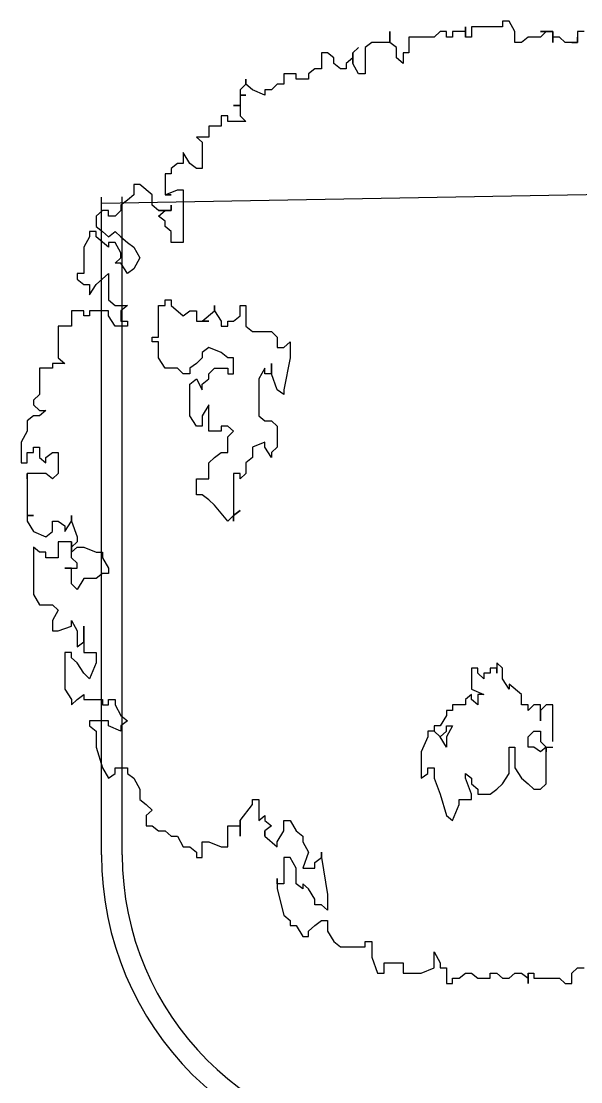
# Model space of a CAD drawing. Extents: x -30 to 1202, y 231 to 898.
# Drawn here: x 387.3 to 390, y 435.97 to 441.08 of the extents above; entities that cross this region are included whole.
import ezdxf

# ---------------------------------------------------------------- set-up
doc = ezdxf.new("R2010")
doc.units = 0
doc.header["$LTSCALE"] = 0.04
doc.layers.get('0').update_dxf_attribs({"linetype": 'CONTINUOUS'})
for name, color, linetype in [('0.1', 1, 'CONTINUOUS'), ('CONTORXXNP----00', 255, 'CONTINUOUS'), ('PISO', 1, 'CONTINUOUS')]:
    doc.layers.add(name, color=color, linetype=linetype)
doc.styles.get("Standard").update_dxf_attribs({"font": 'romans.shx'})

# ---------------------------------------------------------------- blocks, each defined once
blk = doc.blocks.new('ARB3')
at = {"color": 0}
for p, q in [((-0.487, 0.0745), (-0.487, 0.0676)), ((-0.487, 0.0676), (-0.4754, 0.0676)), ((-0.4754, 0.0676), (-0.4812, 0.0676)), ((-0.4812, 0.0676), (-0.4754, 0.0676)), ((-0.4754, 0.0676), (-0.4754, 0.0615)), ((-0.4754, 0.0615), (-0.4754, 0.0676)), ((-0.4754, 0.0676), (-0.4754, 0.0546)), ((0.5025, 0.0676), (0.5025, 0.0745)), ((0.5083, 0.0615), (0.5025, 0.0676)), ((0.5193, 0.0615), (0.5083, 0.0615)), ((0.5193, 0.0546), (0.5193, 0.0615)), ((-0.4754, 0.0546), (-0.4812, 0.0484)), ((-0.4812, 0.0484), (-0.4812, 0.0415)), ((0.5135, 0.0484), (0.5193, 0.0546)), ((0.5135, 0.0215), (0.5135, 0.0484)), ((-0.4754, 0.0415), (-0.487, 0.0415)), ((-0.487, 0.0415), (-0.487, 0.0284)), ((-0.487, 0.0284), (-0.487, 0.0346)), ((-0.487, 0.0346), (-0.4812, 0.0284)), ((-0.4812, 0.0415), (-0.4754, 0.0415)), ((0.2635, 0.0415), (0.2248, 0.0415)), ((0.2248, 0.0415), (0.2248, 0.0346)), ((0.2248, 0.0346), (0.2306, 0.0284)), ((0.2635, 0.0284), (0.2693, 0.0346)), ((0.2693, 0.0346), (0.2693, 0.0415)), ((0.3081, 0.0346), (0.2693, 0.0346)), ((0.2693, 0.0346), (0.2745, 0.0284)), ((0.2693, 0.0346), (0.2745, 0.0346)), ((0.2745, 0.0346), (0.2693, 0.0346)), ((0.3139, 0.0284), (0.3081, 0.0346)), ((-0.4812, 0.0284), (-0.4812, 0.0153)), ((0.2416, 0.0284), (0.2248, 0.0284)), ((0.2248, 0.0284), (0.2248, 0.0215)), ((0.2306, 0.0284), (0.2416, 0.0284)), ((0.2525, 0.0215), (0.2525, 0.0284)), ((0.2525, 0.0284), (0.2635, 0.0284)), ((0.2745, 0.0284), (0.2693, 0.0215)), ((0.3139, 0.0215), (0.3139, 0.0284)), ((-0.4812, 0.0153), (-0.4754, 0.0084)), ((0.2248, 0.0215), (0.2306, 0.0153)), ((0.2306, 0.0153), (0.2248, 0.0153)), ((0.2248, 0.0153), (0.2248, 0.0084)), ((0.2584, 0.0153), (0.2525, 0.0215)), ((0.2693, 0.0153), (0.2584, 0.0153)), ((0.2693, 0.0215), (0.2693, 0.0153)), ((0.3023, 0.0084), (0.3081, 0.0153)), ((0.3081, 0.0153), (0.3139, 0.0215)), ((0.5083, 0.0153), (0.5083, 0.0215)), ((0.5083, 0.0215), (0.5135, 0.0215)), ((0.5083, 0.0084), (0.5135, 0.0153)), ((0.5193, 0.0153), (0.5083, 0.0153)), ((0.5135, 0.0153), (0.5193, 0.0153)), ((-0.487, 0.0015), (-0.498, -0.0047)), ((-0.4754, 0.0015), (-0.487, 0.0015)), ((-0.4754, 0.0084), (-0.4754, 0.0015)), ((0.2138, 0.0084), (0.2028, -0.0047)), ((0.2248, 0.0084), (0.2138, 0.0084)), ((0.2693, -0.0047), (0.2693, 0.0015)), ((0.2693, 0.0015), (0.2913, 0.0015)), ((0.2913, 0.0015), (0.3023, 0.0084)), ((0.5083, 0.0015), (0.5083, 0.0084)), ((0.5135, -0.0047), (0.5083, 0.0015)), ((0.208, -0.0047), (0.197, -0.0116)), ((0.2028, -0.0047), (0.208, -0.0047)), ((0.2971, -0.0047), (0.2693, -0.0047)), ((0.3081, -0.0116), (0.2971, -0.0047)), ((0.5135, -0.0116), (0.5135, -0.0047)), ((0.186, -0.0116), (0.1802, -0.0177)), ((0.1802, -0.0177), (0.1912, -0.0177)), ((0.197, -0.0116), (0.186, -0.0116)), ((0.1912, -0.0177), (0.186, -0.0177)), ((0.186, -0.0177), (0.186, -0.0247)), ((0.3139, -0.0177), (0.3081, -0.0116)), ((0.3191, -0.0247), (0.3139, -0.0177)), ((0.5083, -0.0177), (0.5135, -0.0116)), ((0.5083, -0.0247), (0.5083, -0.0177)), ((0.186, -0.0247), (0.1912, -0.0247)), ((0.1912, -0.0247), (0.1912, -0.0316)), ((0.1912, -0.0316), (0.197, -0.0316)), ((0.197, -0.0316), (0.1912, -0.0377)), ((0.208, -0.0446), (0.2138, -0.0316)), ((0.2138, -0.0316), (0.2138, -0.0377)), ((0.3191, -0.0377), (0.3191, -0.0247)), ((0.5135, -0.0247), (0.5083, -0.0247)), ((0.5135, -0.0377), (0.5135, -0.0247)), ((-0.4922, -0.0446), (-0.4812, -0.0446)), ((-0.4812, -0.0446), (-0.4812, -0.0508)), ((0.1912, -0.0377), (0.186, -0.0377)), ((0.186, -0.0377), (0.186, -0.0446)), ((0.186, -0.0446), (0.208, -0.0446)), ((0.2138, -0.0377), (0.2248, -0.0377)), ((0.219, -0.0446), (0.2138, -0.0446)), ((0.2138, -0.0446), (0.219, -0.0508)), ((0.2248, -0.0377), (0.219, -0.0446)), ((0.2971, -0.0508), (0.3023, -0.0446)), ((0.3191, -0.0446), (0.3023, -0.0508)), ((0.3023, -0.0446), (0.3081, -0.0446)), ((0.3081, -0.0446), (0.3139, -0.0377)), ((0.3139, -0.0377), (0.3191, -0.0377)), ((0.3249, -0.0446), (0.3191, -0.0446)), ((0.3249, -0.0577), (0.3249, -0.0446)), ((0.5083, -0.0446), (0.5135, -0.0377)), ((0.5083, -0.0508), (0.5083, -0.0446)), ((-0.4812, -0.0508), (-0.4922, -0.0508)), ((-0.4922, -0.0508), (-0.487, -0.0508)), ((-0.487, -0.0508), (-0.487, -0.0646)), ((0.219, -0.0508), (0.2248, -0.0508)), ((0.2248, -0.0508), (0.2248, -0.0646)), ((0.3023, -0.0508), (0.2971, -0.0508)), ((0.5135, -0.0577), (0.5083, -0.0508)), ((-0.487, -0.0646), (-0.4812, -0.0646)), ((-0.4812, -0.0646), (-0.4812, -0.0708)), ((0.2248, -0.0646), (0.2306, -0.0646)), ((0.2306, -0.0646), (0.2306, -0.0708)), ((0.2467, -0.0708), (0.2467, -0.0646)), ((0.2467, -0.0646), (0.2584, -0.0708)), ((0.3301, -0.0577), (0.3249, -0.0577)), ((0.3468, -0.0646), (0.3301, -0.0577)), ((0.3417, -0.0708), (0.3468, -0.0646)), ((0.5135, -0.0646), (0.5135, -0.0577)), ((0.5193, -0.0646), (0.5135, -0.0646)), ((0.5193, -0.0708), (0.5193, -0.0646)), ((-0.4812, -0.0708), (-0.487, -0.0708)), ((-0.487, -0.0708), (-0.487, -0.0777)), ((-0.487, -0.0777), (-0.4812, -0.0839)), ((0.2306, -0.0708), (0.2358, -0.0708)), ((0.2358, -0.0708), (0.2467, -0.0777)), ((0.2525, -0.0708), (0.2467, -0.0708)), ((0.2467, -0.0777), (0.2467, -0.0839)), ((0.2584, -0.0777), (0.2525, -0.0708)), ((0.2525, -0.0839), (0.2584, -0.0777)), ((0.2584, -0.0777), (0.2525, -0.0839)), ((0.2584, -0.0708), (0.2693, -0.0708)), ((0.2693, -0.0708), (0.2584, -0.0777)), ((0.3023, -0.0839), (0.3191, -0.0777)), ((0.3191, -0.0777), (0.3417, -0.0708)), ((0.4857, -0.0839), (0.4973, -0.0777)), ((0.4973, -0.0777), (0.5025, -0.0777)), ((0.5025, -0.0777), (0.5025, -0.0708)), ((0.5025, -0.0708), (0.5193, -0.0708)), ((-0.4812, -0.0839), (-0.4812, -0.1108)), ((0.2467, -0.0839), (0.2525, -0.0839)), ((0.2525, -0.0839), (0.2525, -0.0908)), ((0.2913, -0.0908), (0.2913, -0.0839)), ((0.2913, -0.0839), (0.3023, -0.0839)), ((0.5025, -0.0839), (0.4857, -0.0839)), ((0.5083, -0.0977), (0.5025, -0.0839)), ((0.2525, -0.0908), (0.2584, -0.0908)), ((0.2584, -0.0908), (0.2745, -0.0977)), ((0.2745, -0.0977), (0.3023, -0.0977)), ((0.2971, -0.0908), (0.2913, -0.0908)), ((0.3023, -0.0977), (0.2971, -0.0908)), ((0.5083, -0.1169), (0.5083, -0.0977)), ((-0.4812, -0.1108), (-0.4644, -0.1108)), ((-0.4644, -0.1108), (-0.4644, -0.1169)), ((-0.4644, -0.1169), (-0.4534, -0.1169)), ((-0.4534, -0.1169), (-0.4592, -0.1238)), ((0.4973, -0.1369), (0.4973, -0.1169)), ((0.4973, -0.1169), (0.5083, -0.1169)), ((-0.4754, -0.1308), (-0.487, -0.1308)), ((-0.487, -0.1308), (-0.4754, -0.1308)), ((-0.4702, -0.1238), (-0.4754, -0.1308)), ((-0.4754, -0.1308), (-0.4754, -0.15)), ((-0.4592, -0.1238), (-0.4702, -0.1238)), ((0.4915, -0.15), (0.5083, -0.1438)), ((0.5083, -0.1369), (0.4973, -0.1369)), ((0.5083, -0.1438), (0.5083, -0.1369)), ((-0.4754, -0.15), (-0.4702, -0.1569)), ((-0.4702, -0.1569), (-0.4424, -0.1569)), ((-0.4424, -0.1569), (-0.4424, -0.1638)), ((0.4747, -0.1569), (0.4747, -0.15)), ((0.4747, -0.15), (0.4915, -0.15)), ((0.4805, -0.1569), (0.4747, -0.1569)), ((0.4805, -0.1831), (0.4805, -0.1569)), ((-0.4644, -0.17), (-0.4702, -0.1638)), ((-0.4702, -0.1638), (-0.4644, -0.17)), ((-0.4424, -0.1638), (-0.4534, -0.17)), ((-0.4534, -0.17), (-0.4644, -0.17)), ((-0.4644, -0.17), (-0.4592, -0.17)), ((-0.4592, -0.17), (-0.4534, -0.1769)), ((-0.4534, -0.1769), (-0.4476, -0.1769)), ((-0.4476, -0.1769), (-0.4476, -0.1831)), ((-0.4592, -0.19), (-0.4644, -0.1969)), ((-0.4534, -0.19), (-0.4592, -0.19)), ((-0.4476, -0.1831), (-0.4534, -0.19)), ((0.4638, -0.1969), (0.4747, -0.19)), ((0.4747, -0.19), (0.4805, -0.1831)), ((-0.4644, -0.1969), (-0.4644, -0.2031)), ((0.3862, -0.2031), (0.425, -0.1969)), ((0.425, -0.1969), (0.4418, -0.1969)), ((0.4418, -0.1969), (0.436, -0.2031)), ((0.4528, -0.2031), (0.4528, -0.1969)), ((0.4528, -0.1969), (0.4638, -0.1969)), ((-0.4644, -0.2031), (-0.4476, -0.2031)), ((-0.4476, -0.2031), (-0.4476, -0.21)), ((-0.4476, -0.21), (-0.4424, -0.2169)), ((0.3862, -0.2031), (0.3804, -0.2031)), ((0.3804, -0.2031), (0.3862, -0.2031)), ((0.3914, -0.21), (0.3862, -0.2031)), ((0.3972, -0.21), (0.3914, -0.21)), ((0.3972, -0.223), (0.3972, -0.21)), ((0.4302, -0.21), (0.4192, -0.2169)), ((0.436, -0.21), (0.4302, -0.21)), ((0.436, -0.2031), (0.436, -0.21)), ((0.4579, -0.21), (0.4528, -0.2031)), ((0.4638, -0.2169), (0.4579, -0.21)), ((-0.4424, -0.2169), (-0.4366, -0.2169)), ((-0.4366, -0.2169), (-0.4366, -0.23)), ((0.3578, -0.23), (0.3636, -0.223)), ((0.3636, -0.223), (0.3695, -0.223)), ((0.3695, -0.223), (0.3804, -0.2169)), ((0.3804, -0.2169), (0.3972, -0.223)), ((0.4192, -0.2169), (0.414, -0.223)), ((0.414, -0.223), (0.4192, -0.223)), ((0.4192, -0.223), (0.414, -0.23)), ((0.4579, -0.23), (0.4696, -0.223)), ((0.4696, -0.2169), (0.4638, -0.2169)), ((0.4696, -0.223), (0.4696, -0.2169)), ((-0.4366, -0.23), (-0.4424, -0.23)), ((-0.4424, -0.23), (-0.4424, -0.243)), ((0.3468, -0.2361), (0.3578, -0.23)), ((0.3972, -0.23), (0.3862, -0.2361)), ((0.414, -0.23), (0.3972, -0.23)), ((0.4579, -0.2361), (0.4579, -0.23)), ((-0.4424, -0.243), (-0.4315, -0.243)), ((-0.4315, -0.243), (-0.4315, -0.25)), ((-0.1531, -0.243), (-0.1589, -0.2361)), ((-0.1589, -0.2361), (-0.1421, -0.2361)), ((-0.1531, -0.25), (-0.1531, -0.243)), ((-0.1421, -0.2361), (-0.1085, -0.243)), ((-0.1085, -0.243), (-0.1033, -0.243)), ((-0.1033, -0.243), (-0.1085, -0.25)), ((0.3468, -0.243), (0.3468, -0.2361)), ((0.3578, -0.243), (0.3468, -0.243)), ((0.3695, -0.25), (0.3578, -0.243)), ((0.3862, -0.2361), (0.3862, -0.243)), ((0.3862, -0.243), (0.414, -0.243)), ((0.414, -0.243), (0.414, -0.25)), ((0.4192, -0.25), (0.447, -0.243)), ((0.447, -0.243), (0.4528, -0.2361)), ((0.4528, -0.2361), (0.4579, -0.2361)), ((-0.4315, -0.25), (-0.4256, -0.2561)), ((-0.4256, -0.2561), (-0.4256, -0.263)), ((-0.1699, -0.2561), (-0.1641, -0.25)), ((-0.1699, -0.2761), (-0.1699, -0.2561)), ((-0.1641, -0.25), (-0.1531, -0.25)), ((-0.1253, -0.2561), (-0.1363, -0.2561)), ((-0.1363, -0.2561), (-0.1253, -0.2561)), ((-0.1085, -0.25), (-0.1253, -0.2561)), ((-0.1253, -0.2561), (-0.1253, -0.263)), ((-0.0756, -0.2561), (-0.0698, -0.25)), ((-0.0756, -0.263), (-0.0756, -0.2561)), ((-0.0698, -0.25), (-0.0478, -0.25)), ((-0.0478, -0.25), (-0.042, -0.2561)), ((-0.0368, -0.2561), (-0.0478, -0.263)), ((-0.042, -0.2561), (-0.0368, -0.2561)), ((0.3468, -0.263), (0.3527, -0.2561)), ((0.3527, -0.2561), (0.3578, -0.263)), ((0.3636, -0.263), (0.3746, -0.25)), ((0.3746, -0.25), (0.3695, -0.25)), ((0.414, -0.25), (0.4082, -0.25)), ((0.4082, -0.25), (0.4192, -0.25)), ((-0.4256, -0.263), (-0.4198, -0.263)), ((-0.4198, -0.263), (-0.4256, -0.2761)), ((-0.1253, -0.263), (-0.1311, -0.263)), ((-0.1311, -0.263), (-0.1201, -0.2692)), ((-0.0807, -0.2692), (-0.0756, -0.263)), ((-0.0478, -0.263), (-0.053, -0.263)), ((-0.053, -0.263), (-0.0478, -0.2761)), ((0.3468, -0.2692), (0.3417, -0.263)), ((0.3417, -0.263), (0.3468, -0.263)), ((0.3578, -0.263), (0.3636, -0.263)), ((0.3636, -0.263), (0.3578, -0.263)), ((0.3578, -0.263), (0.3636, -0.263)), ((-0.4256, -0.2761), (-0.4315, -0.283)), ((-0.1757, -0.283), (-0.1699, -0.2761)), ((-0.1201, -0.2692), (-0.0807, -0.2692)), ((-0.0478, -0.2761), (-0.0368, -0.2761)), ((-0.0368, -0.2761), (-0.031, -0.283)), ((0.3249, -0.2761), (0.3249, -0.2692)), ((0.3249, -0.2692), (0.3468, -0.2692)), ((0.3301, -0.2761), (0.3249, -0.2761)), ((0.3468, -0.2892), (0.3301, -0.2761)), ((-0.4315, -0.283), (-0.4366, -0.283)), ((-0.4366, -0.283), (-0.4315, -0.283)), ((-0.4315, -0.283), (-0.4256, -0.2892)), ((-0.4256, -0.2892), (-0.4198, -0.2892)), ((-0.4198, -0.2892), (-0.4198, -0.283)), ((-0.4198, -0.283), (-0.4198, -0.2892)), ((-0.4198, -0.2892), (-0.4089, -0.2892)), ((-0.4089, -0.2892), (-0.4089, -0.2961)), ((-0.4089, -0.2961), (-0.4089, -0.2892)), ((-0.4089, -0.2892), (-0.3979, -0.2892)), ((-0.3979, -0.2892), (-0.3921, -0.283)), ((-0.3921, -0.283), (-0.3921, -0.3022)), ((-0.1976, -0.2892), (-0.1976, -0.283)), ((-0.1976, -0.283), (-0.1757, -0.283)), ((-0.1867, -0.2892), (-0.1976, -0.2892)), ((-0.1809, -0.2961), (-0.1867, -0.2892)), ((-0.031, -0.283), (-0.02, -0.283)), ((-0.02, -0.283), (-0.0142, -0.2892)), ((-0.0142, -0.2892), (-0.02, -0.2892)), ((-0.02, -0.2892), (-0.02, -0.2961)), ((0.0245, -0.2961), (0.0194, -0.2892)), ((0.0194, -0.2892), (0.0245, -0.2961)), ((0.3636, -0.2892), (0.3468, -0.2892)), ((0.3527, -0.3022), (0.3527, -0.2892)), ((0.3527, -0.2892), (0.3636, -0.2892)), ((-0.3921, -0.3022), (-0.3979, -0.3022)), ((-0.3979, -0.3022), (-0.3979, -0.3092)), ((-0.1809, -0.3022), (-0.1809, -0.2961)), ((-0.1757, -0.3022), (-0.1809, -0.3022)), ((-0.1757, -0.3092), (-0.1757, -0.3022)), ((-0.1421, -0.3022), (-0.1479, -0.3092)), ((-0.1253, -0.2961), (-0.1421, -0.2961)), ((-0.1421, -0.2961), (-0.1421, -0.3022)), ((-0.1311, -0.3161), (-0.1311, -0.3022)), ((-0.1311, -0.3022), (-0.1253, -0.3022)), ((-0.1253, -0.3022), (-0.1253, -0.2961)), ((-0.0646, -0.2961), (-0.0698, -0.3022)), ((-0.0698, -0.3022), (-0.0698, -0.3092)), ((-0.0588, -0.3022), (-0.0646, -0.2961)), ((-0.042, -0.3022), (-0.0588, -0.3022)), ((-0.042, -0.3092), (-0.042, -0.3022)), ((-0.02, -0.2961), (0.0304, -0.2961)), ((0.0304, -0.3022), (0.0136, -0.3161)), ((0.0304, -0.2961), (0.0245, -0.2961)), ((0.0245, -0.2961), (0.0304, -0.3022)), ((0.3746, -0.3022), (0.3527, -0.3022)), ((0.3746, -0.3092), (0.3746, -0.3022)), ((-0.3979, -0.3092), (-0.3869, -0.3092)), ((-0.3869, -0.3092), (-0.3869, -0.3222)), ((-0.1918, -0.3161), (-0.1809, -0.3092)), ((-0.1809, -0.3092), (-0.1757, -0.3092)), ((-0.1479, -0.3092), (-0.1531, -0.3222)), ((-0.0698, -0.3092), (-0.0646, -0.3092)), ((-0.0646, -0.3092), (-0.0646, -0.3222)), ((-0.0368, -0.3161), (-0.042, -0.3092)), ((0.3695, -0.3222), (0.3746, -0.3092)), ((-0.3869, -0.3222), (-0.3753, -0.3222)), ((-0.3753, -0.3222), (-0.3753, -0.3353)), ((-0.1918, -0.3161), (-0.1976, -0.3161)), ((-0.1976, -0.3161), (-0.1918, -0.3161)), ((-0.1809, -0.3292), (-0.1918, -0.3161)), ((-0.1809, -0.3353), (-0.1809, -0.3222)), ((-0.1809, -0.3222), (-0.1809, -0.3292)), ((-0.1809, -0.3292), (-0.1809, -0.3222)), ((-0.1809, -0.3222), (-0.1809, -0.3292)), ((-0.1531, -0.3222), (-0.1479, -0.3292)), ((-0.1253, -0.3222), (-0.1311, -0.3161)), ((-0.1201, -0.3222), (-0.1253, -0.3222)), ((-0.1143, -0.3292), (-0.1201, -0.3222)), ((-0.0646, -0.3222), (-0.0924, -0.3222)), ((-0.0924, -0.3222), (-0.0807, -0.3292)), ((-0.031, -0.3222), (-0.0368, -0.3161)), ((-0.0142, -0.3222), (-0.031, -0.3222)), ((-0.0142, -0.3353), (-0.0142, -0.3222)), ((0.0078, -0.3222), (0.0026, -0.3292)), ((0.0136, -0.3161), (0.0078, -0.3222)), ((0.3695, -0.3292), (0.3695, -0.3222)), ((-0.3753, -0.3353), (-0.3701, -0.3292)), ((-0.3701, -0.3292), (-0.3423, -0.3292)), ((-0.3423, -0.3353), (-0.3475, -0.3422)), ((-0.3423, -0.3292), (-0.3423, -0.3353)), ((-0.1918, -0.3422), (-0.1918, -0.3353)), ((-0.1918, -0.3353), (-0.1809, -0.3353)), ((-0.1479, -0.3292), (-0.1421, -0.3292)), ((-0.1421, -0.3292), (-0.1363, -0.3353)), ((-0.1363, -0.3353), (-0.1311, -0.3422)), ((-0.1201, -0.3353), (-0.1085, -0.3292)), ((-0.1143, -0.3422), (-0.1201, -0.3353)), ((-0.1085, -0.3292), (-0.1143, -0.3292)), ((-0.0807, -0.3292), (-0.0698, -0.3292)), ((-0.0698, -0.3353), (-0.0807, -0.3422)), ((-0.0698, -0.3292), (-0.0698, -0.3353)), ((0.0026, -0.3353), (-0.0142, -0.3353)), ((0.0026, -0.3292), (0.0026, -0.3353)), ((0.3862, -0.3292), (0.3695, -0.3292)), ((0.3746, -0.3422), (0.3804, -0.3353)), ((0.3804, -0.3353), (0.3862, -0.3353)), ((0.3862, -0.3353), (0.3862, -0.3292)), ((-0.3475, -0.3422), (-0.3591, -0.3492)), ((-0.1867, -0.3492), (-0.1918, -0.3422)), ((-0.1311, -0.3422), (-0.1253, -0.3422)), ((-0.1253, -0.3422), (-0.1253, -0.3492)), ((-0.0807, -0.3422), (-0.1143, -0.3422)), ((0.3746, -0.3492), (0.3746, -0.3422)), ((-0.3591, -0.3492), (-0.3475, -0.3492)), ((-0.3475, -0.3492), (-0.3475, -0.3553)), ((-0.3475, -0.3553), (-0.3423, -0.3622)), ((-0.3197, -0.3553), (-0.3197, -0.3492)), ((-0.3197, -0.3492), (-0.2642, -0.3492)), ((-0.3146, -0.3684), (-0.3197, -0.3553)), ((-0.2642, -0.3492), (-0.2642, -0.3622)), ((-0.1976, -0.3622), (-0.1867, -0.3492)), ((-0.1253, -0.3492), (-0.1311, -0.3553)), ((-0.1311, -0.3553), (-0.1311, -0.3684)), ((0.3636, -0.3553), (0.3746, -0.3492)), ((0.3636, -0.3622), (0.3636, -0.3553)), ((-0.3423, -0.3622), (-0.3365, -0.3622)), ((-0.3365, -0.3622), (-0.3365, -0.3684)), ((-0.3365, -0.3684), (-0.3146, -0.3684)), ((-0.3146, -0.3684), (-0.3146, -0.3622)), ((-0.3146, -0.3622), (-0.3146, -0.3684)), ((-0.2978, -0.3622), (-0.3036, -0.3622)), ((-0.3036, -0.3622), (-0.2978, -0.3622)), ((-0.2978, -0.3684), (-0.2978, -0.3622)), ((-0.2978, -0.3622), (-0.2978, -0.3753)), ((-0.2919, -0.3753), (-0.2978, -0.3684)), ((-0.2868, -0.3684), (-0.2919, -0.3753)), ((-0.281, -0.3684), (-0.2868, -0.3684)), ((-0.2758, -0.3622), (-0.281, -0.3684)), ((-0.2642, -0.3622), (-0.2758, -0.3622)), ((-0.2035, -0.3684), (-0.2035, -0.3622)), ((-0.2035, -0.3622), (-0.1976, -0.3622)), ((-0.1976, -0.3684), (-0.2035, -0.3684)), ((-0.1976, -0.3753), (-0.1976, -0.3684)), ((-0.1311, -0.3684), (-0.1421, -0.3753)), ((0.3578, -0.3684), (0.3636, -0.3622)), ((0.3578, -0.3753), (0.3578, -0.3684)), ((-0.2978, -0.3753), (-0.3036, -0.3822)), ((-0.1641, -0.3753), (-0.1976, -0.3753)), ((-0.1641, -0.3822), (-0.1641, -0.3753)), ((-0.1421, -0.3753), (-0.1589, -0.3753)), ((-0.1589, -0.3753), (-0.1589, -0.3822)), ((0.3527, -0.3822), (0.3578, -0.3753)), ((-0.3146, -0.3822), (-0.3255, -0.3953)), ((-0.3036, -0.3822), (-0.3146, -0.3822)), ((-0.1589, -0.3822), (-0.1641, -0.3822)), ((0.3249, -0.3953), (0.3301, -0.3884)), ((0.3301, -0.3884), (0.3359, -0.3822)), ((0.3359, -0.3822), (0.3417, -0.3884)), ((0.3417, -0.3884), (0.3527, -0.3884)), ((0.3527, -0.3884), (0.3527, -0.3822)), ((-0.3255, -0.3953), (-0.3255, -0.4014)), ((-0.3255, -0.4014), (-0.3146, -0.4014)), ((-0.3146, -0.4014), (-0.3087, -0.4084)), ((-0.2642, -0.4084), (-0.259, -0.4014)), ((-0.259, -0.4014), (-0.248, -0.3953)), ((-0.248, -0.3953), (-0.2364, -0.4014)), ((-0.2364, -0.4014), (-0.2312, -0.4084)), ((0.2971, -0.4084), (0.3023, -0.4014)), ((0.3023, -0.4014), (0.3139, -0.3953)), ((0.3139, -0.3953), (0.3249, -0.3953)), ((-0.3087, -0.4084), (-0.3036, -0.4153)), ((-0.27, -0.4153), (-0.2642, -0.4084)), ((-0.2312, -0.4084), (-0.2422, -0.4153)), ((-0.1976, -0.4214), (-0.1976, -0.4084)), ((-0.1976, -0.4084), (-0.1918, -0.4153)), ((-0.1809, -0.4153), (-0.1809, -0.4084)), ((-0.1809, -0.4084), (-0.1757, -0.4084)), ((-0.1757, -0.4084), (-0.1757, -0.4214)), ((0.2358, -0.4153), (0.2416, -0.4084)), ((0.2416, -0.4084), (0.2467, -0.4153)), ((0.2913, -0.4214), (0.2913, -0.4084)), ((0.2913, -0.4084), (0.2971, -0.4084)), ((-0.3036, -0.4153), (-0.2978, -0.4153)), ((-0.2978, -0.4153), (-0.2919, -0.4214)), ((-0.2919, -0.4214), (-0.2919, -0.4284)), ((-0.2758, -0.4214), (-0.27, -0.4153)), ((-0.27, -0.4284), (-0.2758, -0.4214)), ((-0.2532, -0.4153), (-0.2642, -0.4214)), ((-0.2642, -0.4214), (-0.2642, -0.4284)), ((-0.248, -0.4153), (-0.2532, -0.4153)), ((-0.2422, -0.4214), (-0.248, -0.4153)), ((-0.2422, -0.4153), (-0.2422, -0.4214)), ((-0.2035, -0.4284), (-0.1976, -0.4214)), ((-0.1918, -0.4153), (-0.1809, -0.4153)), ((-0.1757, -0.4214), (-0.1867, -0.4284)), ((0.219, -0.4284), (0.219, -0.4214)), ((0.219, -0.4214), (0.2248, -0.4214)), ((0.2248, -0.4214), (0.2358, -0.4153)), ((0.2467, -0.4153), (0.2525, -0.4153)), ((0.2525, -0.4153), (0.2467, -0.4284)), ((0.2971, -0.4214), (0.2913, -0.4214)), ((0.3023, -0.4284), (0.2971, -0.4214)), ((-0.2919, -0.4284), (-0.2978, -0.4284)), ((-0.2978, -0.4284), (-0.2978, -0.4345)), ((-0.2978, -0.4345), (-0.2919, -0.4414)), ((-0.281, -0.4414), (-0.2758, -0.4345)), ((-0.2758, -0.4345), (-0.27, -0.4284)), ((-0.259, -0.4284), (-0.27, -0.4414)), ((-0.2642, -0.4284), (-0.259, -0.4284)), ((-0.2196, -0.4414), (-0.2312, -0.4284)), ((-0.2312, -0.4284), (-0.2035, -0.4284)), ((-0.1867, -0.4284), (-0.1918, -0.4284)), ((-0.1918, -0.4284), (-0.1918, -0.4484)), ((0.0633, -0.4414), (0.0633, -0.4345)), ((0.0633, -0.4345), (0.0691, -0.4345)), ((0.0691, -0.4345), (0.0801, -0.4284)), ((0.0801, -0.4284), (0.0859, -0.4284)), ((0.0859, -0.4284), (0.0859, -0.4345)), ((0.0859, -0.4345), (0.0911, -0.4414)), ((0.2248, -0.4284), (0.219, -0.4284)), ((0.219, -0.4545), (0.219, -0.4345)), ((0.219, -0.4345), (0.2248, -0.4345)), ((0.2248, -0.4345), (0.2248, -0.4284)), ((0.2467, -0.4284), (0.2416, -0.4284)), ((0.2416, -0.4284), (0.2416, -0.4484)), ((0.2693, -0.4414), (0.2913, -0.4345)), ((0.2913, -0.4345), (0.3023, -0.4284)), ((-0.2919, -0.4414), (-0.281, -0.4414)), ((-0.27, -0.4414), (-0.2758, -0.4414)), ((-0.2758, -0.4414), (-0.2758, -0.4484)), ((-0.2758, -0.4484), (-0.27, -0.4484)), ((-0.27, -0.4484), (-0.259, -0.4545)), ((-0.2086, -0.4484), (-0.2196, -0.4414)), ((-0.2196, -0.4545), (-0.2196, -0.4484)), ((-0.2196, -0.4484), (-0.2086, -0.4484)), ((-0.1918, -0.4484), (-0.1867, -0.4484)), ((-0.1867, -0.4484), (-0.1867, -0.4545)), ((0.0581, -0.4545), (0.0633, -0.4414)), ((0.0911, -0.4414), (0.0911, -0.4545)), ((0.1692, -0.4545), (0.1692, -0.4414)), ((0.1692, -0.4414), (0.1802, -0.4414)), ((0.1802, -0.4414), (0.197, -0.4484)), ((0.197, -0.4484), (0.1912, -0.4545)), ((0.2416, -0.4484), (0.2467, -0.4484)), ((0.2467, -0.4484), (0.2525, -0.4414)), ((0.2525, -0.4414), (0.2693, -0.4414)), ((-0.259, -0.4545), (-0.2312, -0.4545)), ((-0.2312, -0.4545), (-0.2312, -0.4614)), ((-0.2254, -0.4614), (-0.2196, -0.4545)), ((-0.1867, -0.4545), (-0.1918, -0.4545)), ((-0.1918, -0.4545), (-0.1918, -0.4676)), ((0.0581, -0.4614), (0.0581, -0.4545)), ((0.0911, -0.4545), (0.1027, -0.4614)), ((0.1582, -0.4545), (0.1415, -0.4545)), ((0.1415, -0.4545), (0.1692, -0.4545)), ((0.1634, -0.4614), (0.1582, -0.4545)), ((0.1912, -0.4545), (0.1802, -0.4614)), ((0.219, -0.4614), (0.2138, -0.4545)), ((0.2138, -0.4545), (0.219, -0.4545)), ((-0.2312, -0.4614), (-0.2254, -0.4614)), ((-0.1918, -0.4676), (-0.1757, -0.4676)), ((-0.1757, -0.4676), (-0.1757, -0.4814)), ((0.0304, -0.4676), (0.0245, -0.4676)), ((0.0245, -0.4676), (0.0304, -0.4676)), ((0.0304, -0.4676), (0.0472, -0.4614)), ((0.0413, -0.4745), (0.0304, -0.4676)), ((0.0472, -0.4614), (0.0523, -0.4614)), ((0.0523, -0.4614), (0.0581, -0.4676)), ((0.0691, -0.4676), (0.0523, -0.4676)), ((0.0523, -0.4676), (0.0523, -0.4814)), ((0.0633, -0.4676), (0.0581, -0.4614)), ((0.0581, -0.4676), (0.0633, -0.4676)), ((0.0749, -0.4614), (0.0691, -0.4676)), ((0.0801, -0.4614), (0.0749, -0.4614)), ((0.0801, -0.4745), (0.0801, -0.4614)), ((0.0969, -0.4676), (0.0801, -0.4676)), ((0.0801, -0.4676), (0.0801, -0.4745)), ((0.1027, -0.4614), (0.0969, -0.4676)), ((0.1356, -0.4676), (0.1466, -0.4614)), ((0.1415, -0.4676), (0.1356, -0.4676)), ((0.1466, -0.4814), (0.1415, -0.4676)), ((0.1466, -0.4614), (0.1634, -0.4614)), ((0.175, -0.4676), (0.1692, -0.4676)), ((0.1692, -0.4676), (0.1692, -0.4745)), ((0.1802, -0.4614), (0.175, -0.4676)), ((0.208, -0.4745), (0.219, -0.4676)), ((0.2248, -0.4676), (0.219, -0.4614)), ((0.219, -0.4676), (0.2248, -0.4676)), ((-0.1757, -0.4814), (-0.1421, -0.4814)), ((-0.1421, -0.4814), (-0.1363, -0.4745)), ((-0.1363, -0.4745), (-0.1363, -0.4876)), ((-0.042, -0.4876), (-0.042, -0.4814)), ((-0.042, -0.4814), (-0.02, -0.4814)), ((-0.02, -0.4814), (-0.0142, -0.4876)), ((0.0304, -0.4814), (0.0355, -0.4745)), ((0.0304, -0.4876), (0.0304, -0.4814)), ((0.0355, -0.4745), (0.0413, -0.4745)), ((0.0523, -0.4814), (0.0691, -0.4814)), ((0.0691, -0.4814), (0.0691, -0.4945)), ((0.1188, -0.4876), (0.1247, -0.4814)), ((0.1247, -0.4814), (0.1356, -0.4876)), ((0.1466, -0.4876), (0.1466, -0.4814)), ((0.1692, -0.4745), (0.208, -0.4745)), ((-0.1363, -0.4876), (-0.1311, -0.4876)), ((-0.1311, -0.4876), (-0.1311, -0.5014)), ((-0.0368, -0.4945), (-0.042, -0.4876)), ((-0.0142, -0.4876), (-0.02, -0.4945)), ((0.0413, -0.4876), (0.0304, -0.4876)), ((0.0472, -0.4945), (0.0413, -0.4876)), ((0.1188, -0.5014), (0.1188, -0.4876)), ((0.1356, -0.4876), (0.1466, -0.4876)), ((-0.1311, -0.5014), (-0.1033, -0.5014)), ((-0.1033, -0.5014), (-0.0975, -0.5076)), ((-0.0924, -0.5076), (-0.0866, -0.5014)), ((-0.0866, -0.5014), (-0.0866, -0.4945)), ((-0.0866, -0.4945), (-0.0807, -0.5014)), ((-0.0807, -0.5014), (-0.0807, -0.5076)), ((-0.0478, -0.5076), (-0.0478, -0.5014)), ((-0.0478, -0.5014), (-0.0368, -0.5014)), ((-0.0368, -0.5014), (-0.031, -0.4945)), ((-0.031, -0.4945), (-0.0368, -0.4945)), ((-0.02, -0.4945), (-0.02, -0.5145)), ((0.0413, -0.5076), (0.0472, -0.4945)), ((0.0633, -0.5014), (0.0581, -0.5076)), ((0.0691, -0.4945), (0.0633, -0.4945)), ((0.0633, -0.4945), (0.0633, -0.5014)), ((0.1079, -0.5076), (0.1188, -0.5014)), ((-0.0975, -0.5076), (-0.0924, -0.5076)), ((-0.0807, -0.5076), (-0.0756, -0.5145)), ((-0.0756, -0.5145), (-0.0646, -0.5145)), ((-0.0646, -0.5145), (-0.053, -0.5206)), ((-0.042, -0.5076), (-0.0478, -0.5076)), ((-0.042, -0.5145), (-0.042, -0.5076)), ((-0.031, -0.5145), (-0.042, -0.5145)), ((-0.031, -0.5206), (-0.031, -0.5145)), ((-0.02, -0.5145), (-0.0142, -0.5145)), ((-0.0142, -0.5145), (-0.02, -0.5145)), ((-0.02, -0.5145), (0.0245, -0.5145)), ((0.0245, -0.5145), (0.0245, -0.5076)), ((0.0245, -0.5076), (0.0245, -0.5145)), ((0.0245, -0.5145), (0.0304, -0.5145)), ((0.0304, -0.5145), (0.0413, -0.5076)), ((0.0581, -0.5076), (0.1079, -0.5076)), ((-0.053, -0.5206), (-0.031, -0.5206))]:
    blk.add_line(p, q, dxfattribs=at)
for p, q in [((-0.498, -0.0047), (-0.498, -0.0116)), ((-0.498, -0.0116), (-0.4922, -0.0116)), ((-0.4922, -0.0116), (-0.4922, -0.0446))]:
    blk.add_line(p, q)
at = {"layer": 'CONTORXXNP----00'}
for p, q in [((-0.487, 0.0745), (-0.487, 0.0676)), ((-0.487, 0.0676), (-0.4754, 0.0676)), ((-0.4812, 0.0676), (-0.4754, 0.0676)), ((-0.4754, 0.0676), (-0.4812, 0.0676)), ((-0.4754, 0.0676), (-0.4754, 0.0546)), ((-0.4754, 0.0615), (-0.4754, 0.0676)), ((-0.4754, 0.0676), (-0.4754, 0.0615)), ((0.5025, 0.0676), (0.5025, 0.0745)), ((0.5083, 0.0615), (0.5025, 0.0676)), ((0.5193, 0.0615), (0.5083, 0.0615)), ((0.5193, 0.0546), (0.5193, 0.0615)), ((-0.4754, 0.0546), (-0.4812, 0.0484)), ((-0.4812, 0.0484), (-0.4812, 0.0415)), ((0.5135, 0.0484), (0.5193, 0.0546)), ((0.5135, 0.0215), (0.5135, 0.0484)), ((-0.487, 0.0415), (-0.4812, 0.0415)), ((-0.487, 0.0346), (-0.487, 0.0415)), ((-0.487, 0.0346), (-0.4812, 0.0284)), ((-0.4812, 0.0284), (-0.4812, 0.0153)), ((-0.4812, 0.0153), (-0.4754, 0.0084)), ((0.5083, 0.0215), (0.5135, 0.0215)), ((0.5083, 0.0153), (0.5083, 0.0215)), ((0.5083, 0.0153), (0.5135, 0.0153)), ((0.5083, 0.0084), (0.5135, 0.0153)), ((-0.487, 0.0015), (-0.498, -0.0047)), ((-0.4754, 0.0015), (-0.487, 0.0015)), ((-0.4754, 0.0084), (-0.4754, 0.0015)), ((0.5083, 0.0015), (0.5083, 0.0084)), ((0.5135, -0.0047), (0.5083, 0.0015)), ((-0.498, -0.0047), (-0.498, -0.0116)), ((0.5135, -0.0116), (0.5135, -0.0047)), ((-0.498, -0.0116), (-0.4922, -0.0116)), ((-0.4922, -0.0116), (-0.4922, -0.0446)), ((0.5083, -0.0177), (0.5135, -0.0116)), ((0.5083, -0.0247), (0.5083, -0.0177)), ((0.5135, -0.0247), (0.5083, -0.0247)), ((0.5135, -0.0377), (0.5135, -0.0247)), ((-0.4922, -0.0446), (-0.4812, -0.0446)), ((-0.4812, -0.0446), (-0.4812, -0.0508)), ((0.5083, -0.0446), (0.5135, -0.0377)), ((0.5083, -0.0508), (0.5083, -0.0446)), ((-0.487, -0.0508), (-0.4812, -0.0508)), ((-0.487, -0.0508), (-0.487, -0.0646)), ((0.5135, -0.0577), (0.5083, -0.0508)), ((-0.487, -0.0646), (-0.4812, -0.0646)), ((-0.4812, -0.0646), (-0.4812, -0.0708)), ((0.5135, -0.0646), (0.5135, -0.0577)), ((0.5193, -0.0646), (0.5135, -0.0646)), ((0.5193, -0.0708), (0.5193, -0.0646)), ((-0.487, -0.0708), (-0.487, -0.0777)), ((-0.4812, -0.0708), (-0.487, -0.0708)), ((-0.487, -0.0777), (-0.4812, -0.0839)), ((0.4857, -0.0839), (0.4973, -0.0777)), ((0.4973, -0.0777), (0.5025, -0.0777)), ((0.5025, -0.0708), (0.5193, -0.0708)), ((0.5025, -0.0777), (0.5025, -0.0708)), ((-0.4812, -0.0839), (-0.4812, -0.1108)), ((0.5025, -0.0839), (0.4857, -0.0839)), ((0.5083, -0.0977), (0.5025, -0.0839)), ((0.5083, -0.1169), (0.5083, -0.0977)), ((-0.4812, -0.1108), (-0.4644, -0.1108)), ((-0.4644, -0.1108), (-0.4644, -0.1169)), ((-0.4644, -0.1169), (-0.4534, -0.1169)), ((-0.4534, -0.1169), (-0.4592, -0.1238)), ((0.4973, -0.1169), (0.5083, -0.1169)), ((0.4973, -0.1369), (0.4973, -0.1169)), ((-0.4702, -0.1238), (-0.4754, -0.1308)), ((-0.4754, -0.1308), (-0.4754, -0.15)), ((-0.4592, -0.1238), (-0.4702, -0.1238)), ((0.4915, -0.15), (0.5083, -0.1438)), ((0.5083, -0.1369), (0.4973, -0.1369)), ((0.5083, -0.1438), (0.5083, -0.1369)), ((-0.4754, -0.15), (-0.4702, -0.1569)), ((-0.4702, -0.1569), (-0.4424, -0.1569)), ((-0.4424, -0.1569), (-0.4424, -0.1638)), ((0.4747, -0.15), (0.4915, -0.15)), ((0.4747, -0.1569), (0.4747, -0.15)), ((0.4805, -0.1569), (0.4747, -0.1569)), ((0.4805, -0.1831), (0.4805, -0.1569)), ((-0.4424, -0.1638), (-0.4534, -0.17)), ((-0.4592, -0.17), (-0.4534, -0.17)), ((-0.4592, -0.17), (-0.4534, -0.1769)), ((-0.4534, -0.1769), (-0.4476, -0.1769)), ((-0.4476, -0.1769), (-0.4476, -0.1831)), ((-0.4592, -0.19), (-0.4644, -0.1969)), ((-0.4534, -0.19), (-0.4592, -0.19)), ((-0.4476, -0.1831), (-0.4534, -0.19)), ((0.4638, -0.1969), (0.4747, -0.19)), ((0.4747, -0.19), (0.4805, -0.1831)), ((-0.4644, -0.1969), (-0.4644, -0.2031)), ((0.3862, -0.2031), (0.425, -0.1969)), ((0.425, -0.1969), (0.4418, -0.1969)), ((0.4418, -0.1969), (0.436, -0.2031)), ((0.4528, -0.1969), (0.4638, -0.1969)), ((0.4528, -0.2031), (0.4528, -0.1969)), ((-0.4644, -0.2031), (-0.4476, -0.2031)), ((-0.4476, -0.2031), (-0.4476, -0.21)), ((-0.4476, -0.21), (-0.4424, -0.2169)), ((0.3914, -0.21), (0.3862, -0.2031)), ((0.3972, -0.21), (0.3914, -0.21)), ((0.3972, -0.223), (0.3972, -0.21)), ((0.4302, -0.21), (0.4192, -0.2169)), ((0.436, -0.21), (0.4302, -0.21)), ((0.436, -0.2031), (0.436, -0.21)), ((0.4579, -0.21), (0.4528, -0.2031)), ((0.4638, -0.2169), (0.4579, -0.21)), ((-0.4424, -0.2169), (-0.4366, -0.2169)), ((-0.4366, -0.2169), (-0.4366, -0.23)), ((0.3578, -0.23), (0.3636, -0.223)), ((0.3636, -0.223), (0.3695, -0.223)), ((0.3695, -0.223), (0.3804, -0.2169)), ((0.3804, -0.2169), (0.3972, -0.223)), ((0.4192, -0.2169), (0.414, -0.223)), ((0.4192, -0.223), (0.414, -0.23)), ((0.414, -0.223), (0.4192, -0.223)), ((0.4579, -0.23), (0.4696, -0.223)), ((0.4696, -0.2169), (0.4638, -0.2169)), ((0.4696, -0.223), (0.4696, -0.2169)), ((-0.4424, -0.23), (-0.4424, -0.243)), ((-0.4366, -0.23), (-0.4424, -0.23)), ((0.3468, -0.2361), (0.3578, -0.23)), ((0.3972, -0.23), (0.3862, -0.2361)), ((0.414, -0.23), (0.3972, -0.23)), ((0.4579, -0.2361), (0.4579, -0.23)), ((-0.4424, -0.243), (-0.4315, -0.243)), ((-0.4315, -0.243), (-0.4315, -0.25)), ((0.3468, -0.243), (0.3468, -0.2361)), ((0.3578, -0.243), (0.3468, -0.243)), ((0.3695, -0.25), (0.3578, -0.243)), ((0.3862, -0.2361), (0.3862, -0.243)), ((0.3862, -0.243), (0.414, -0.243)), ((0.414, -0.243), (0.414, -0.25)), ((0.4192, -0.25), (0.447, -0.243)), ((0.447, -0.243), (0.4528, -0.2361)), ((0.4528, -0.2361), (0.4579, -0.2361)), ((-0.4315, -0.25), (-0.4256, -0.2561)), ((-0.4256, -0.2561), (-0.4256, -0.263)), ((0.3468, -0.263), (0.3527, -0.2561)), ((0.3527, -0.2561), (0.3578, -0.263)), ((0.3636, -0.263), (0.3746, -0.25)), ((0.3746, -0.25), (0.3695, -0.25)), ((0.414, -0.25), (0.4192, -0.25)), ((-0.4198, -0.263), (-0.4256, -0.2761)), ((-0.4256, -0.263), (-0.4198, -0.263)), ((0.3417, -0.263), (0.3468, -0.263)), ((0.3468, -0.2692), (0.3417, -0.263)), ((0.3578, -0.263), (0.3636, -0.263)), ((0.3636, -0.263), (0.3578, -0.263)), ((0.3578, -0.263), (0.3636, -0.263)), ((-0.4256, -0.2761), (-0.4315, -0.283)), ((0.3249, -0.2692), (0.3468, -0.2692)), ((0.3249, -0.2761), (0.3249, -0.2692)), ((0.3301, -0.2761), (0.3249, -0.2761)), ((0.3468, -0.2892), (0.3301, -0.2761)), ((-0.4315, -0.283), (-0.4256, -0.2892)), ((-0.4256, -0.2892), (-0.4198, -0.2892)), ((-0.4198, -0.2892), (-0.4089, -0.2892)), ((-0.4089, -0.2892), (-0.3979, -0.2892)), ((-0.3979, -0.2892), (-0.3921, -0.283)), ((-0.3921, -0.283), (-0.3921, -0.3022)), ((0.3468, -0.2892), (0.3527, -0.2892)), ((0.3527, -0.3022), (0.3527, -0.2892)), ((-0.3979, -0.3022), (-0.3979, -0.3092)), ((-0.3921, -0.3022), (-0.3979, -0.3022)), ((0.3746, -0.3022), (0.3527, -0.3022)), ((0.3746, -0.3092), (0.3746, -0.3022)), ((-0.3979, -0.3092), (-0.3869, -0.3092)), ((-0.3869, -0.3092), (-0.3869, -0.3222)), ((0.3695, -0.3222), (0.3746, -0.3092)), ((-0.3869, -0.3222), (-0.3753, -0.3222)), ((-0.3753, -0.3222), (-0.3753, -0.3353)), ((0.3695, -0.3292), (0.3695, -0.3222)), ((-0.3753, -0.3353), (-0.3701, -0.3292)), ((-0.3701, -0.3292), (-0.3423, -0.3292)), ((-0.3423, -0.3353), (-0.3475, -0.3422)), ((-0.3423, -0.3292), (-0.3423, -0.3353)), ((0.3862, -0.3292), (0.3695, -0.3292)), ((0.3746, -0.3422), (0.3804, -0.3353)), ((0.3804, -0.3353), (0.3862, -0.3353)), ((0.3862, -0.3353), (0.3862, -0.3292)), ((-0.3475, -0.3422), (-0.3591, -0.3492)), ((0.3746, -0.3492), (0.3746, -0.3422)), ((-0.3591, -0.3492), (-0.3475, -0.3492)), ((-0.3475, -0.3492), (-0.3475, -0.3553)), ((-0.3475, -0.3553), (-0.3423, -0.3622)), ((-0.3197, -0.3492), (-0.2642, -0.3492)), ((-0.3197, -0.3553), (-0.3197, -0.3492)), ((-0.3146, -0.3684), (-0.3197, -0.3553)), ((-0.2642, -0.3492), (-0.2642, -0.3622)), ((0.3636, -0.3553), (0.3746, -0.3492)), ((0.3636, -0.3622), (0.3636, -0.3553)), ((-0.3423, -0.3622), (-0.3365, -0.3622)), ((-0.3365, -0.3622), (-0.3365, -0.3684)), ((-0.3365, -0.3684), (-0.3146, -0.3684)), ((-0.2978, -0.3753), (-0.2978, -0.3684)), ((-0.2919, -0.3753), (-0.2978, -0.3684)), ((-0.2868, -0.3684), (-0.2919, -0.3753)), ((-0.281, -0.3684), (-0.2868, -0.3684)), ((-0.2758, -0.3622), (-0.281, -0.3684)), ((-0.2642, -0.3622), (-0.2758, -0.3622)), ((0.3578, -0.3684), (0.3636, -0.3622)), ((0.3578, -0.3753), (0.3578, -0.3684)), ((-0.2978, -0.3753), (-0.3036, -0.3822)), ((0.3527, -0.3822), (0.3578, -0.3753)), ((-0.3146, -0.3822), (-0.3255, -0.3953)), ((-0.3036, -0.3822), (-0.3146, -0.3822)), ((0.3249, -0.3953), (0.3301, -0.3884)), ((0.3301, -0.3884), (0.3359, -0.3822)), ((0.3359, -0.3822), (0.3417, -0.3884)), ((0.3417, -0.3884), (0.3527, -0.3884)), ((0.3527, -0.3884), (0.3527, -0.3822)), ((-0.3255, -0.3953), (-0.3255, -0.4014)), ((-0.3255, -0.4014), (-0.3146, -0.4014)), ((-0.3146, -0.4014), (-0.3087, -0.4084)), ((-0.2642, -0.4084), (-0.259, -0.4014)), ((-0.259, -0.4014), (-0.248, -0.3953)), ((-0.248, -0.3953), (-0.2364, -0.4014)), ((-0.2364, -0.4014), (-0.2312, -0.4084)), ((0.2971, -0.4084), (0.3023, -0.4014)), ((0.3023, -0.4014), (0.3139, -0.3953)), ((0.3139, -0.3953), (0.3249, -0.3953)), ((-0.3087, -0.4084), (-0.3036, -0.4153)), ((-0.27, -0.4153), (-0.2642, -0.4084)), ((-0.2312, -0.4084), (-0.2422, -0.4153)), ((-0.1976, -0.4084), (-0.1918, -0.4153)), ((-0.1976, -0.4214), (-0.1976, -0.4084)), ((-0.1809, -0.4084), (-0.1757, -0.4084)), ((-0.1809, -0.4153), (-0.1809, -0.4084)), ((-0.1757, -0.4084), (-0.1757, -0.4214)), ((0.2358, -0.4153), (0.2416, -0.4084)), ((0.2416, -0.4084), (0.2467, -0.4153)), ((0.2913, -0.4084), (0.2971, -0.4084)), ((0.2913, -0.4214), (0.2913, -0.4084)), ((-0.3036, -0.4153), (-0.2978, -0.4153)), ((-0.2978, -0.4153), (-0.2919, -0.4214)), ((-0.2919, -0.4214), (-0.2919, -0.4284)), ((-0.2758, -0.4214), (-0.27, -0.4153)), ((-0.27, -0.4284), (-0.2758, -0.4214)), ((-0.2532, -0.4153), (-0.2642, -0.4214)), ((-0.2642, -0.4214), (-0.2642, -0.4284)), ((-0.248, -0.4153), (-0.2532, -0.4153)), ((-0.2422, -0.4214), (-0.248, -0.4153)), ((-0.2422, -0.4153), (-0.2422, -0.4214)), ((-0.2035, -0.4284), (-0.1976, -0.4214)), ((-0.1918, -0.4153), (-0.1809, -0.4153)), ((-0.1757, -0.4214), (-0.1867, -0.4284)), ((0.219, -0.4214), (0.2248, -0.4214)), ((0.219, -0.4284), (0.219, -0.4214)), ((0.2248, -0.4214), (0.2358, -0.4153)), ((0.2525, -0.4153), (0.2467, -0.4284)), ((0.2467, -0.4153), (0.2525, -0.4153)), ((0.2971, -0.4214), (0.2913, -0.4214)), ((0.3023, -0.4284), (0.2971, -0.4214)), ((-0.2978, -0.4284), (-0.2978, -0.4345)), ((-0.2919, -0.4284), (-0.2978, -0.4284)), ((-0.2978, -0.4345), (-0.2919, -0.4414)), ((-0.281, -0.4414), (-0.2758, -0.4345)), ((-0.2758, -0.4345), (-0.27, -0.4284)), ((-0.259, -0.4284), (-0.27, -0.4414)), ((-0.2642, -0.4284), (-0.259, -0.4284)), ((-0.2312, -0.4284), (-0.2035, -0.4284)), ((-0.2196, -0.4414), (-0.2312, -0.4284)), ((-0.1918, -0.4284), (-0.1918, -0.4484)), ((-0.1867, -0.4284), (-0.1918, -0.4284)), ((0.2248, -0.4284), (0.219, -0.4284)), ((0.219, -0.4345), (0.2248, -0.4345)), ((0.219, -0.4545), (0.219, -0.4345)), ((0.2248, -0.4345), (0.2248, -0.4284)), ((0.2416, -0.4284), (0.2416, -0.4484)), ((0.2467, -0.4284), (0.2416, -0.4284)), ((0.2693, -0.4414), (0.2913, -0.4345)), ((0.2913, -0.4345), (0.3023, -0.4284)), ((-0.2919, -0.4414), (-0.281, -0.4414)), ((-0.2758, -0.4414), (-0.2758, -0.4484)), ((-0.27, -0.4414), (-0.2758, -0.4414)), ((-0.2758, -0.4484), (-0.27, -0.4484)), ((-0.27, -0.4484), (-0.259, -0.4545)), ((-0.2086, -0.4484), (-0.2196, -0.4414)), ((-0.2196, -0.4484), (-0.2086, -0.4484)), ((-0.2196, -0.4545), (-0.2196, -0.4484)), ((-0.1918, -0.4484), (-0.1867, -0.4484)), ((-0.1867, -0.4484), (-0.1867, -0.4545)), ((0.1692, -0.4414), (0.1802, -0.4414)), ((0.1692, -0.4545), (0.1692, -0.4414)), ((0.1802, -0.4414), (0.197, -0.4484)), ((0.197, -0.4484), (0.1912, -0.4545)), ((0.2416, -0.4484), (0.2467, -0.4484)), ((0.2467, -0.4484), (0.2525, -0.4414)), ((0.2525, -0.4414), (0.2693, -0.4414)), ((-0.259, -0.4545), (-0.2312, -0.4545)), ((-0.2312, -0.4545), (-0.2312, -0.4614)), ((-0.2254, -0.4614), (-0.2196, -0.4545)), ((-0.1918, -0.4545), (-0.1918, -0.4676)), ((-0.1867, -0.4545), (-0.1918, -0.4545)), ((0.1582, -0.4545), (0.1692, -0.4545)), ((0.1634, -0.4614), (0.1582, -0.4545)), ((0.1912, -0.4545), (0.1802, -0.4614)), ((0.2138, -0.4545), (0.219, -0.4545)), ((0.219, -0.4614), (0.2138, -0.4545)), ((-0.2312, -0.4614), (-0.2254, -0.4614)), ((-0.1918, -0.4676), (-0.1757, -0.4676)), ((-0.1757, -0.4676), (-0.1757, -0.4814)), ((0.0304, -0.4676), (0.0472, -0.4614)), ((0.0413, -0.4745), (0.0304, -0.4676)), ((0.0472, -0.4614), (0.0523, -0.4614)), ((0.0523, -0.4614), (0.0581, -0.4676)), ((0.0523, -0.4676), (0.0581, -0.4676)), ((0.0523, -0.4676), (0.0523, -0.4814)), ((0.1356, -0.4676), (0.1466, -0.4614)), ((0.1415, -0.4676), (0.1356, -0.4676)), ((0.1466, -0.4814), (0.1415, -0.4676)), ((0.1466, -0.4614), (0.1634, -0.4614)), ((0.1692, -0.4676), (0.1692, -0.4745)), ((0.175, -0.4676), (0.1692, -0.4676)), ((0.1802, -0.4614), (0.175, -0.4676)), ((0.208, -0.4745), (0.219, -0.4676)), ((0.2248, -0.4676), (0.219, -0.4614)), ((0.219, -0.4676), (0.2248, -0.4676)), ((-0.1757, -0.4814), (-0.1421, -0.4814)), ((-0.1421, -0.4814), (-0.1363, -0.4745)), ((-0.1363, -0.4745), (-0.1363, -0.4876)), ((-0.042, -0.4814), (-0.02, -0.4814)), ((-0.042, -0.4876), (-0.042, -0.4814)), ((-0.02, -0.4814), (-0.0142, -0.4876)), ((0.0304, -0.4814), (0.0355, -0.4745)), ((0.0304, -0.4876), (0.0304, -0.4814)), ((0.0355, -0.4745), (0.0413, -0.4745)), ((0.0523, -0.4814), (0.0691, -0.4814)), ((0.0691, -0.4814), (0.0691, -0.4945)), ((0.1188, -0.4876), (0.1247, -0.4814)), ((0.1247, -0.4814), (0.1356, -0.4876)), ((0.1466, -0.4876), (0.1466, -0.4814)), ((0.1692, -0.4745), (0.208, -0.4745)), ((-0.1363, -0.4876), (-0.1311, -0.4876)), ((-0.1311, -0.4876), (-0.1311, -0.5014)), ((-0.0368, -0.4945), (-0.042, -0.4876)), ((-0.0142, -0.4876), (-0.02, -0.4945)), ((0.0413, -0.4876), (0.0304, -0.4876)), ((0.0472, -0.4945), (0.0413, -0.4876)), ((0.1188, -0.5014), (0.1188, -0.4876)), ((0.1356, -0.4876), (0.1466, -0.4876)), ((-0.1311, -0.5014), (-0.1033, -0.5014)), ((-0.1033, -0.5014), (-0.0975, -0.5076)), ((-0.0924, -0.5076), (-0.0866, -0.5014)), ((-0.0866, -0.4945), (-0.0807, -0.5014)), ((-0.0866, -0.5014), (-0.0866, -0.4945)), ((-0.0807, -0.5014), (-0.0807, -0.5076)), ((-0.0478, -0.5014), (-0.0368, -0.5014)), ((-0.0478, -0.5076), (-0.0478, -0.5014)), ((-0.031, -0.4945), (-0.0368, -0.4945)), ((-0.0368, -0.5014), (-0.031, -0.4945)), ((-0.02, -0.4945), (-0.02, -0.5145)), ((0.0413, -0.5076), (0.0472, -0.4945)), ((0.0633, -0.5014), (0.0581, -0.5076)), ((0.0633, -0.4945), (0.0633, -0.5014)), ((0.0691, -0.4945), (0.0633, -0.4945)), ((0.1079, -0.5076), (0.1188, -0.5014)), ((-0.0975, -0.5076), (-0.0924, -0.5076)), ((-0.0807, -0.5076), (-0.0756, -0.5145)), ((-0.0756, -0.5145), (-0.0646, -0.5145)), ((-0.0646, -0.5145), (-0.053, -0.5206)), ((-0.042, -0.5076), (-0.0478, -0.5076)), ((-0.042, -0.5145), (-0.042, -0.5076)), ((-0.031, -0.5145), (-0.042, -0.5145)), ((-0.031, -0.5206), (-0.031, -0.5145)), ((-0.02, -0.5145), (0.0245, -0.5145)), ((-0.0142, -0.5145), (-0.02, -0.5145)), ((-0.02, -0.5145), (-0.0142, -0.5145)), ((0.0245, -0.5145), (0.0304, -0.5145)), ((0.0304, -0.5145), (0.0413, -0.5076)), ((0.0581, -0.5076), (0.1079, -0.5076)), ((-0.053, -0.5206), (-0.031, -0.5206))]:
    blk.add_line(p, q, dxfattribs=at)
at = {"flags": 11}
blk.add_attdef('CENTROIDE', (-0.1114, -0.0329), '', height=0.0504, dxfattribs=at)

msp = doc.modelspace()

# ---------------------------------------------------------------- linework, layer by layer
at = {"layer": '0.1'}
for p, q in [((387.688, 437.0622), (387.688, 440.2355)), ((387.788, 437.0622), (387.788, 440.237))]:
    msp.add_line(p, q, dxfattribs=at)
for radius in [1.5, 1.4]:
    msp.add_arc((389.188, 437.0622), radius, 180, 270, dxfattribs=at)
at = {"layer": 'PISO', "color": 1}
msp.add_line((423.7623, 440.8649), (387.688, 440.2035), dxfattribs=at)

# ---------------------------------------------------------------- block references
at = {"layer": 'PISO', "xscale": 4.563665924224581, "yscale": 4.563665924224581, "zscale": 4.563665924224581, "rotation": 270}
msp.add_blockref('ARB3', (389.6765, 438.811), dxfattribs=at)

doc.saveas('drawing.dxf')
